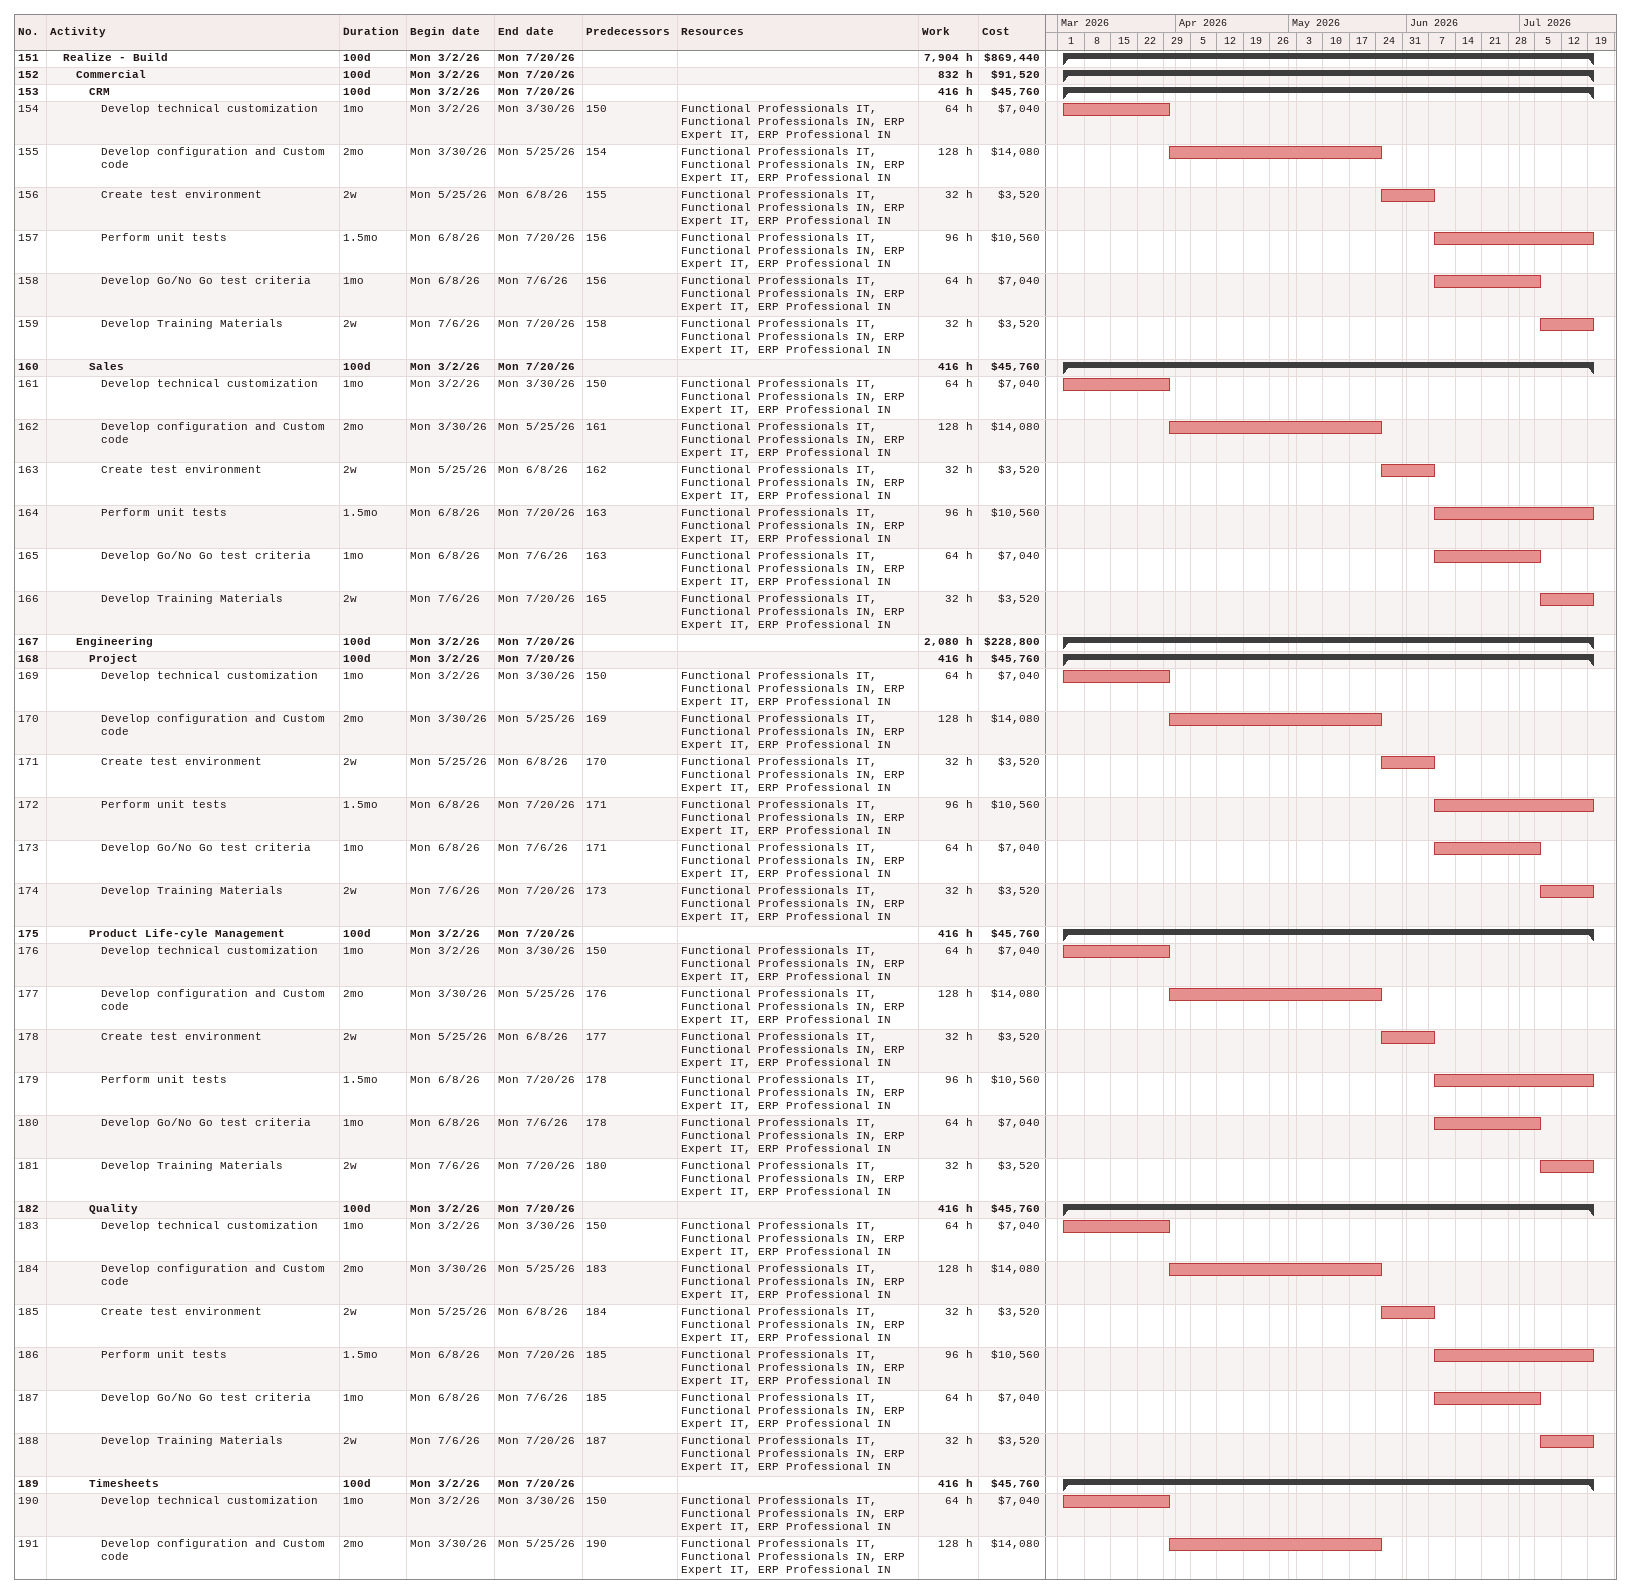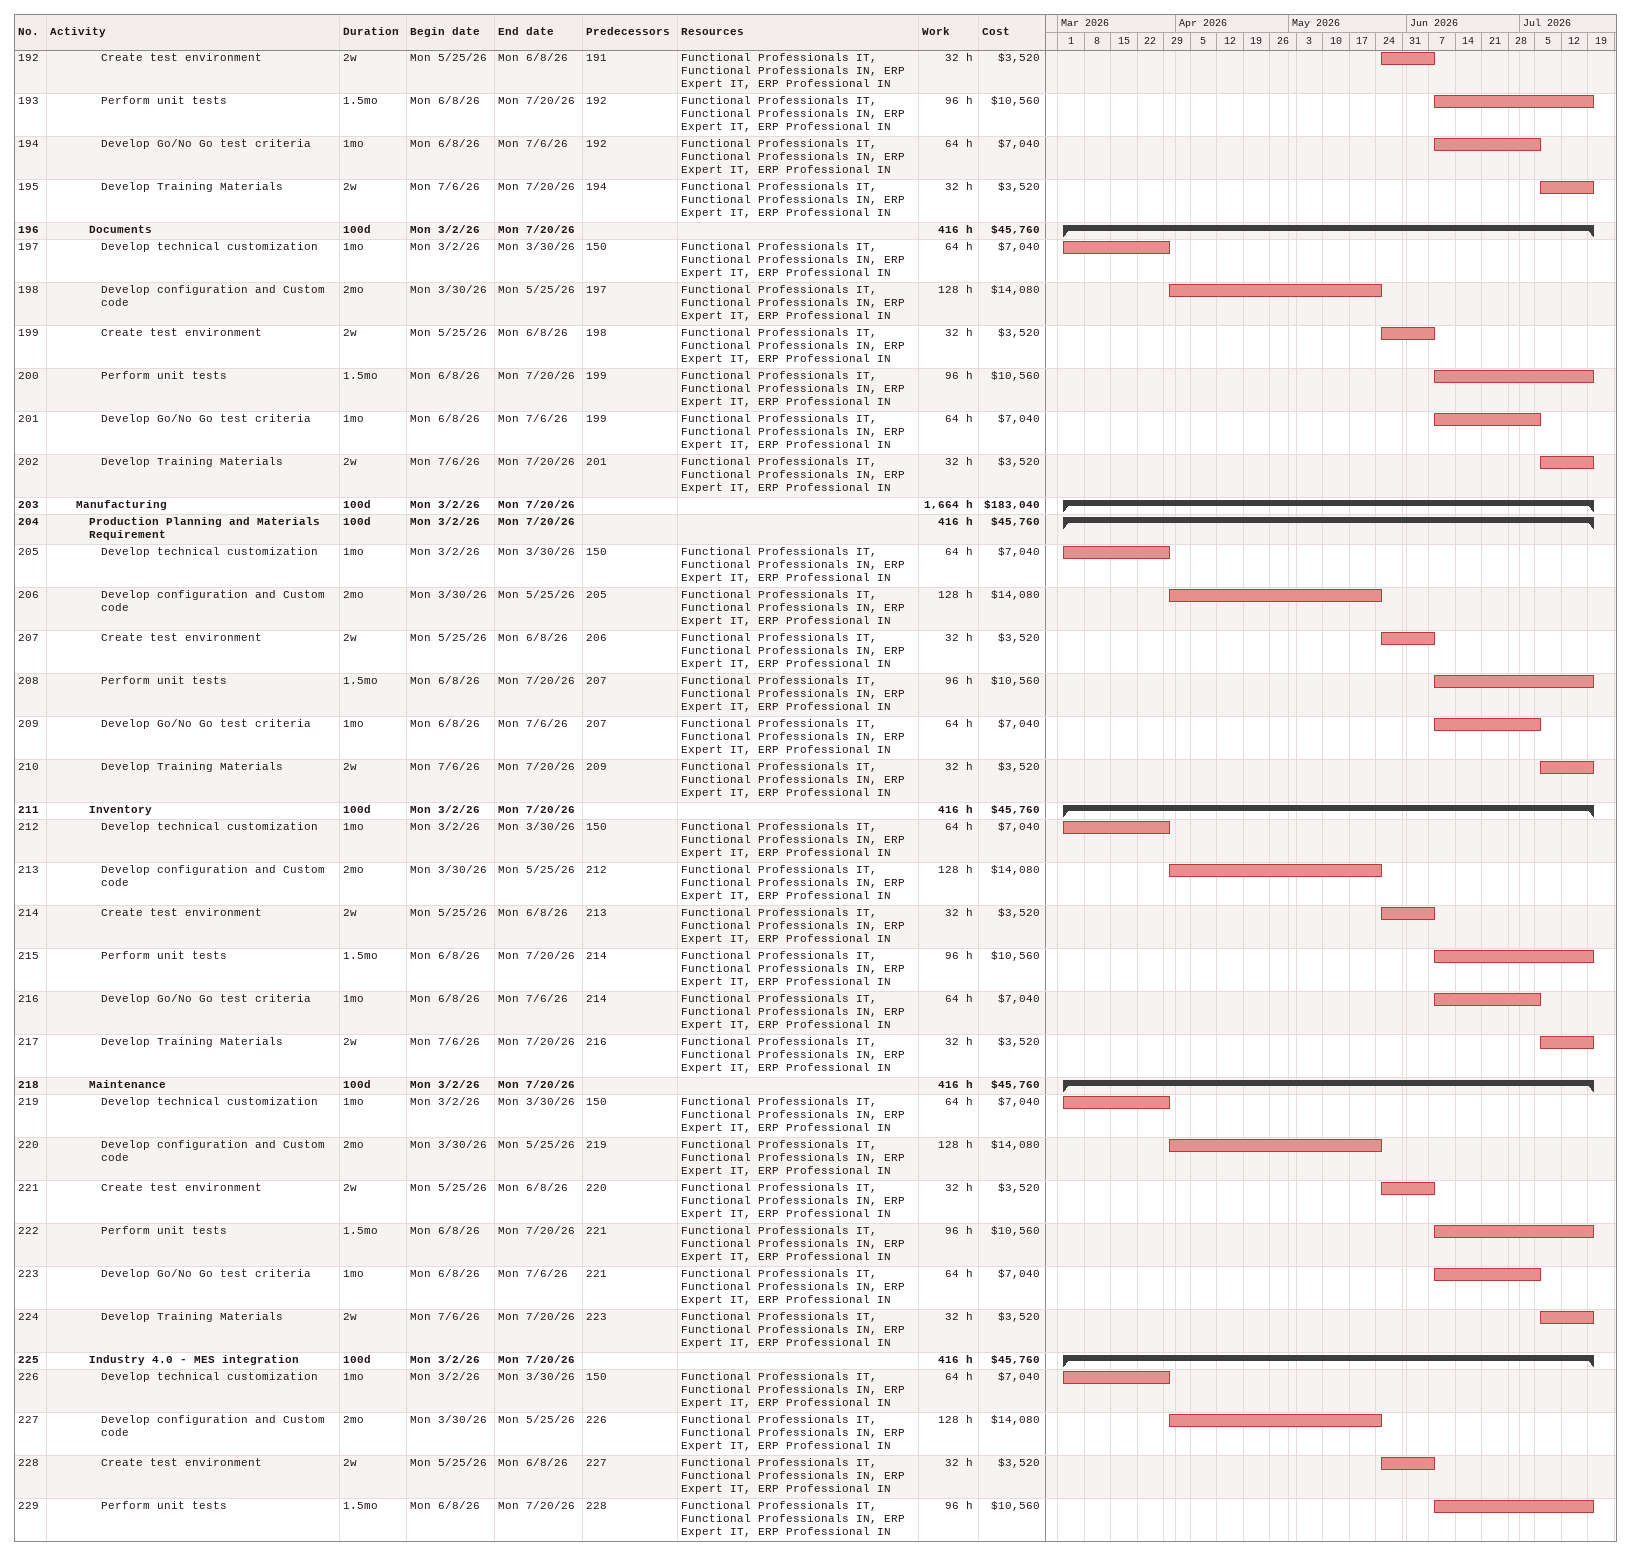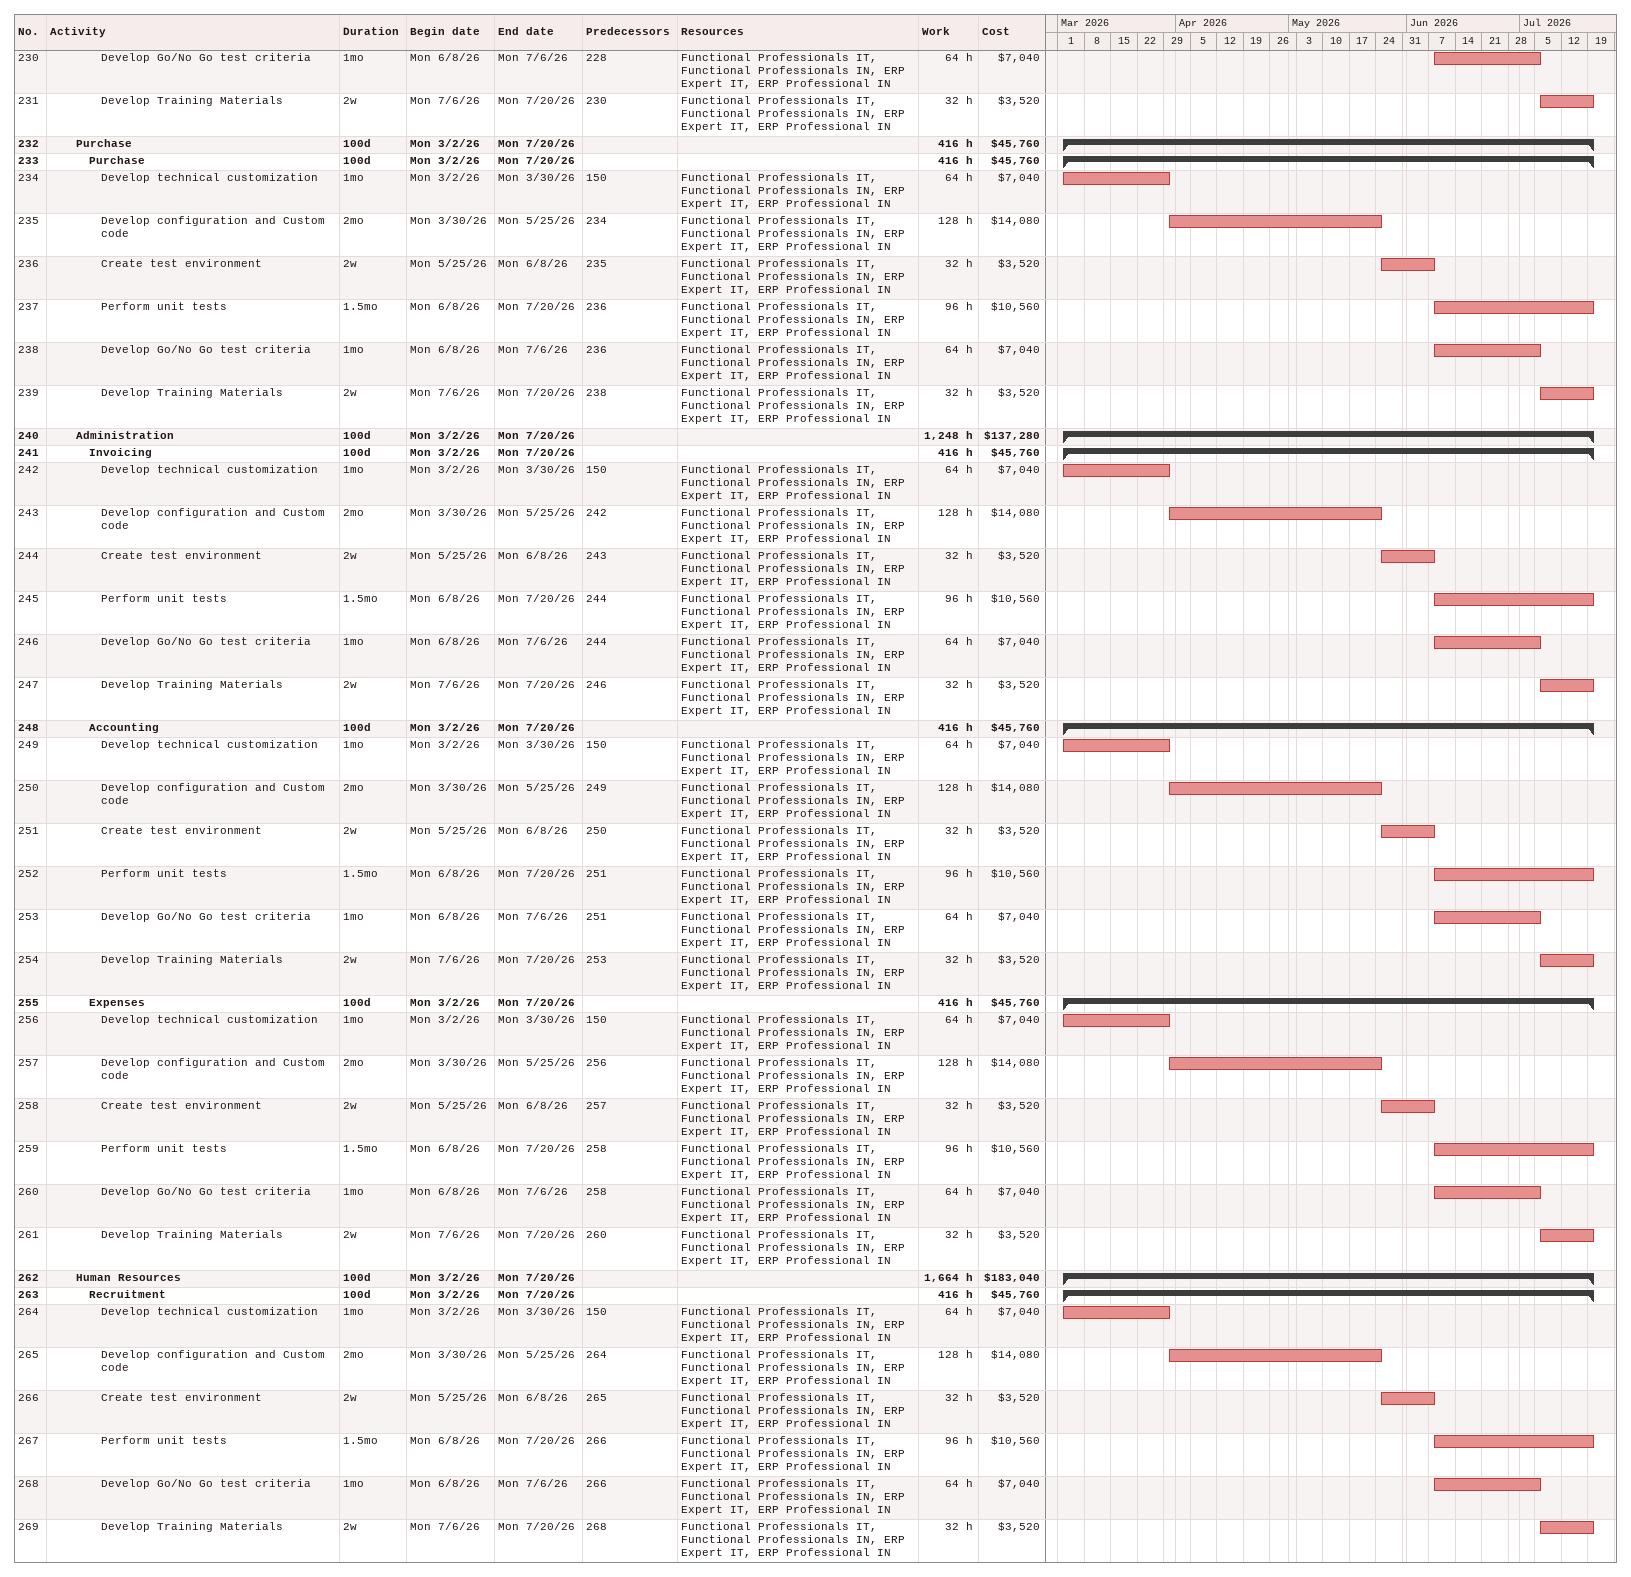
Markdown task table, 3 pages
| ID | Level | Task | Duration | Start | Finish | Predecessors | Resources | Work (h) | Cost ($) |
|---|---|---|---|---|---|---|---|---|---|
| 151 | 2 | **Realize - Build** | 100d | 2026-03-02 | 2026-07-20 |  |  | 7904 | 869440 |
| 152 | 3 | **Commercial** | 100d | 2026-03-02 | 2026-07-20 |  |  | 832 | 91520 |
| 153 | 4 | **CRM** | 100d | 2026-03-02 | 2026-07-20 |  |  | 416 | 45760 |
| 154 | 5 | Develop technical customization | 1mo | 2026-03-02 | 2026-03-30 | 150 | Functional Professionals IT, Functional Professionals IN, ERP Expert IT, ERP Professional IN | 64 | 7040 |
| 155 | 5 | Develop configuration and Custom code | 2mo | 2026-03-30 | 2026-05-25 | 154 | Functional Professionals IT, Functional Professionals IN, ERP Expert IT, ERP Professional IN | 128 | 14080 |
| 156 | 5 | Create test environment | 2w | 2026-05-25 | 2026-06-08 | 155 | Functional Professionals IT, Functional Professionals IN, ERP Expert IT, ERP Professional IN | 32 | 3520 |
| 157 | 5 | Perform unit tests | 1.5mo | 2026-06-08 | 2026-07-20 | 156 | Functional Professionals IT, Functional Professionals IN, ERP Expert IT, ERP Professional IN | 96 | 10560 |
| 158 | 5 | Develop Go/No Go test criteria | 1mo | 2026-06-08 | 2026-07-06 | 156 | Functional Professionals IT, Functional Professionals IN, ERP Expert IT, ERP Professional IN | 64 | 7040 |
| 159 | 5 | Develop Training Materials | 2w | 2026-07-06 | 2026-07-20 | 158 | Functional Professionals IT, Functional Professionals IN, ERP Expert IT, ERP Professional IN | 32 | 3520 |
| 160 | 4 | **Sales** | 100d | 2026-03-02 | 2026-07-20 |  |  | 416 | 45760 |
| 161 | 5 | Develop technical customization | 1mo | 2026-03-02 | 2026-03-30 | 150 | Functional Professionals IT, Functional Professionals IN, ERP Expert IT, ERP Professional IN | 64 | 7040 |
| 162 | 5 | Develop configuration and Custom code | 2mo | 2026-03-30 | 2026-05-25 | 161 | Functional Professionals IT, Functional Professionals IN, ERP Expert IT, ERP Professional IN | 128 | 14080 |
| 163 | 5 | Create test environment | 2w | 2026-05-25 | 2026-06-08 | 162 | Functional Professionals IT, Functional Professionals IN, ERP Expert IT, ERP Professional IN | 32 | 3520 |
| 164 | 5 | Perform unit tests | 1.5mo | 2026-06-08 | 2026-07-20 | 163 | Functional Professionals IT, Functional Professionals IN, ERP Expert IT, ERP Professional IN | 96 | 10560 |
| 165 | 5 | Develop Go/No Go test criteria | 1mo | 2026-06-08 | 2026-07-06 | 163 | Functional Professionals IT, Functional Professionals IN, ERP Expert IT, ERP Professional IN | 64 | 7040 |
| 166 | 5 | Develop Training Materials | 2w | 2026-07-06 | 2026-07-20 | 165 | Functional Professionals IT, Functional Professionals IN, ERP Expert IT, ERP Professional IN | 32 | 3520 |
| 167 | 3 | **Engineering** | 100d | 2026-03-02 | 2026-07-20 |  |  | 2080 | 228800 |
| 168 | 4 | **Project** | 100d | 2026-03-02 | 2026-07-20 |  |  | 416 | 45760 |
| 169 | 5 | Develop technical customization | 1mo | 2026-03-02 | 2026-03-30 | 150 | Functional Professionals IT, Functional Professionals IN, ERP Expert IT, ERP Professional IN | 64 | 7040 |
| 170 | 5 | Develop configuration and Custom code | 2mo | 2026-03-30 | 2026-05-25 | 169 | Functional Professionals IT, Functional Professionals IN, ERP Expert IT, ERP Professional IN | 128 | 14080 |
| 171 | 5 | Create test environment | 2w | 2026-05-25 | 2026-06-08 | 170 | Functional Professionals IT, Functional Professionals IN, ERP Expert IT, ERP Professional IN | 32 | 3520 |
| 172 | 5 | Perform unit tests | 1.5mo | 2026-06-08 | 2026-07-20 | 171 | Functional Professionals IT, Functional Professionals IN, ERP Expert IT, ERP Professional IN | 96 | 10560 |
| 173 | 5 | Develop Go/No Go test criteria | 1mo | 2026-06-08 | 2026-07-06 | 171 | Functional Professionals IT, Functional Professionals IN, ERP Expert IT, ERP Professional IN | 64 | 7040 |
| 174 | 5 | Develop Training Materials | 2w | 2026-07-06 | 2026-07-20 | 173 | Functional Professionals IT, Functional Professionals IN, ERP Expert IT, ERP Professional IN | 32 | 3520 |
| 175 | 4 | **Product Life-cyle Management** | 100d | 2026-03-02 | 2026-07-20 |  |  | 416 | 45760 |
| 176 | 5 | Develop technical customization | 1mo | 2026-03-02 | 2026-03-30 | 150 | Functional Professionals IT, Functional Professionals IN, ERP Expert IT, ERP Professional IN | 64 | 7040 |
| 177 | 5 | Develop configuration and Custom code | 2mo | 2026-03-30 | 2026-05-25 | 176 | Functional Professionals IT, Functional Professionals IN, ERP Expert IT, ERP Professional IN | 128 | 14080 |
| 178 | 5 | Create test environment | 2w | 2026-05-25 | 2026-06-08 | 177 | Functional Professionals IT, Functional Professionals IN, ERP Expert IT, ERP Professional IN | 32 | 3520 |
| 179 | 5 | Perform unit tests | 1.5mo | 2026-06-08 | 2026-07-20 | 178 | Functional Professionals IT, Functional Professionals IN, ERP Expert IT, ERP Professional IN | 96 | 10560 |
| 180 | 5 | Develop Go/No Go test criteria | 1mo | 2026-06-08 | 2026-07-06 | 178 | Functional Professionals IT, Functional Professionals IN, ERP Expert IT, ERP Professional IN | 64 | 7040 |
| 181 | 5 | Develop Training Materials | 2w | 2026-07-06 | 2026-07-20 | 180 | Functional Professionals IT, Functional Professionals IN, ERP Expert IT, ERP Professional IN | 32 | 3520 |
| 182 | 4 | **Quality** | 100d | 2026-03-02 | 2026-07-20 |  |  | 416 | 45760 |
| 183 | 5 | Develop technical customization | 1mo | 2026-03-02 | 2026-03-30 | 150 | Functional Professionals IT, Functional Professionals IN, ERP Expert IT, ERP Professional IN | 64 | 7040 |
| 184 | 5 | Develop configuration and Custom code | 2mo | 2026-03-30 | 2026-05-25 | 183 | Functional Professionals IT, Functional Professionals IN, ERP Expert IT, ERP Professional IN | 128 | 14080 |
| 185 | 5 | Create test environment | 2w | 2026-05-25 | 2026-06-08 | 184 | Functional Professionals IT, Functional Professionals IN, ERP Expert IT, ERP Professional IN | 32 | 3520 |
| 186 | 5 | Perform unit tests | 1.5mo | 2026-06-08 | 2026-07-20 | 185 | Functional Professionals IT, Functional Professionals IN, ERP Expert IT, ERP Professional IN | 96 | 10560 |
| 187 | 5 | Develop Go/No Go test criteria | 1mo | 2026-06-08 | 2026-07-06 | 185 | Functional Professionals IT, Functional Professionals IN, ERP Expert IT, ERP Professional IN | 64 | 7040 |
| 188 | 5 | Develop Training Materials | 2w | 2026-07-06 | 2026-07-20 | 187 | Functional Professionals IT, Functional Professionals IN, ERP Expert IT, ERP Professional IN | 32 | 3520 |
| 189 | 4 | **Timesheets** | 100d | 2026-03-02 | 2026-07-20 |  |  | 416 | 45760 |
| 190 | 5 | Develop technical customization | 1mo | 2026-03-02 | 2026-03-30 | 150 | Functional Professionals IT, Functional Professionals IN, ERP Expert IT, ERP Professional IN | 64 | 7040 |
| 191 | 5 | Develop configuration and Custom code | 2mo | 2026-03-30 | 2026-05-25 | 190 | Functional Professionals IT, Functional Professionals IN, ERP Expert IT, ERP Professional IN | 128 | 14080 |
| 192 | 5 | Create test environment | 2w | 2026-05-25 | 2026-06-08 | 191 | Functional Professionals IT, Functional Professionals IN, ERP Expert IT, ERP Professional IN | 32 | 3520 |
| 193 | 5 | Perform unit tests | 1.5mo | 2026-06-08 | 2026-07-20 | 192 | Functional Professionals IT, Functional Professionals IN, ERP Expert IT, ERP Professional IN | 96 | 10560 |
| 194 | 5 | Develop Go/No Go test criteria | 1mo | 2026-06-08 | 2026-07-06 | 192 | Functional Professionals IT, Functional Professionals IN, ERP Expert IT, ERP Professional IN | 64 | 7040 |
| 195 | 5 | Develop Training Materials | 2w | 2026-07-06 | 2026-07-20 | 194 | Functional Professionals IT, Functional Professionals IN, ERP Expert IT, ERP Professional IN | 32 | 3520 |
| 196 | 4 | **Documents** | 100d | 2026-03-02 | 2026-07-20 |  |  | 416 | 45760 |
| 197 | 5 | Develop technical customization | 1mo | 2026-03-02 | 2026-03-30 | 150 | Functional Professionals IT, Functional Professionals IN, ERP Expert IT, ERP Professional IN | 64 | 7040 |
| 198 | 5 | Develop configuration and Custom code | 2mo | 2026-03-30 | 2026-05-25 | 197 | Functional Professionals IT, Functional Professionals IN, ERP Expert IT, ERP Professional IN | 128 | 14080 |
| 199 | 5 | Create test environment | 2w | 2026-05-25 | 2026-06-08 | 198 | Functional Professionals IT, Functional Professionals IN, ERP Expert IT, ERP Professional IN | 32 | 3520 |
| 200 | 5 | Perform unit tests | 1.5mo | 2026-06-08 | 2026-07-20 | 199 | Functional Professionals IT, Functional Professionals IN, ERP Expert IT, ERP Professional IN | 96 | 10560 |
| 201 | 5 | Develop Go/No Go test criteria | 1mo | 2026-06-08 | 2026-07-06 | 199 | Functional Professionals IT, Functional Professionals IN, ERP Expert IT, ERP Professional IN | 64 | 7040 |
| 202 | 5 | Develop Training Materials | 2w | 2026-07-06 | 2026-07-20 | 201 | Functional Professionals IT, Functional Professionals IN, ERP Expert IT, ERP Professional IN | 32 | 3520 |
| 203 | 3 | **Manufacturing** | 100d | 2026-03-02 | 2026-07-20 |  |  | 1664 | 183040 |
| 204 | 4 | **Production Planning and Materials Requirement** | 100d | 2026-03-02 | 2026-07-20 |  |  | 416 | 45760 |
| 205 | 5 | Develop technical customization | 1mo | 2026-03-02 | 2026-03-30 | 150 | Functional Professionals IT, Functional Professionals IN, ERP Expert IT, ERP Professional IN | 64 | 7040 |
| 206 | 5 | Develop configuration and Custom code | 2mo | 2026-03-30 | 2026-05-25 | 205 | Functional Professionals IT, Functional Professionals IN, ERP Expert IT, ERP Professional IN | 128 | 14080 |
| 207 | 5 | Create test environment | 2w | 2026-05-25 | 2026-06-08 | 206 | Functional Professionals IT, Functional Professionals IN, ERP Expert IT, ERP Professional IN | 32 | 3520 |
| 208 | 5 | Perform unit tests | 1.5mo | 2026-06-08 | 2026-07-20 | 207 | Functional Professionals IT, Functional Professionals IN, ERP Expert IT, ERP Professional IN | 96 | 10560 |
| 209 | 5 | Develop Go/No Go test criteria | 1mo | 2026-06-08 | 2026-07-06 | 207 | Functional Professionals IT, Functional Professionals IN, ERP Expert IT, ERP Professional IN | 64 | 7040 |
| 210 | 5 | Develop Training Materials | 2w | 2026-07-06 | 2026-07-20 | 209 | Functional Professionals IT, Functional Professionals IN, ERP Expert IT, ERP Professional IN | 32 | 3520 |
| 211 | 4 | **Inventory** | 100d | 2026-03-02 | 2026-07-20 |  |  | 416 | 45760 |
| 212 | 5 | Develop technical customization | 1mo | 2026-03-02 | 2026-03-30 | 150 | Functional Professionals IT, Functional Professionals IN, ERP Expert IT, ERP Professional IN | 64 | 7040 |
| 213 | 5 | Develop configuration and Custom code | 2mo | 2026-03-30 | 2026-05-25 | 212 | Functional Professionals IT, Functional Professionals IN, ERP Expert IT, ERP Professional IN | 128 | 14080 |
| 214 | 5 | Create test environment | 2w | 2026-05-25 | 2026-06-08 | 213 | Functional Professionals IT, Functional Professionals IN, ERP Expert IT, ERP Professional IN | 32 | 3520 |
| 215 | 5 | Perform unit tests | 1.5mo | 2026-06-08 | 2026-07-20 | 214 | Functional Professionals IT, Functional Professionals IN, ERP Expert IT, ERP Professional IN | 96 | 10560 |
| 216 | 5 | Develop Go/No Go test criteria | 1mo | 2026-06-08 | 2026-07-06 | 214 | Functional Professionals IT, Functional Professionals IN, ERP Expert IT, ERP Professional IN | 64 | 7040 |
| 217 | 5 | Develop Training Materials | 2w | 2026-07-06 | 2026-07-20 | 216 | Functional Professionals IT, Functional Professionals IN, ERP Expert IT, ERP Professional IN | 32 | 3520 |
| 218 | 4 | **Maintenance** | 100d | 2026-03-02 | 2026-07-20 |  |  | 416 | 45760 |
| 219 | 5 | Develop technical customization | 1mo | 2026-03-02 | 2026-03-30 | 150 | Functional Professionals IT, Functional Professionals IN, ERP Expert IT, ERP Professional IN | 64 | 7040 |
| 220 | 5 | Develop configuration and Custom code | 2mo | 2026-03-30 | 2026-05-25 | 219 | Functional Professionals IT, Functional Professionals IN, ERP Expert IT, ERP Professional IN | 128 | 14080 |
| 221 | 5 | Create test environment | 2w | 2026-05-25 | 2026-06-08 | 220 | Functional Professionals IT, Functional Professionals IN, ERP Expert IT, ERP Professional IN | 32 | 3520 |
| 222 | 5 | Perform unit tests | 1.5mo | 2026-06-08 | 2026-07-20 | 221 | Functional Professionals IT, Functional Professionals IN, ERP Expert IT, ERP Professional IN | 96 | 10560 |
| 223 | 5 | Develop Go/No Go test criteria | 1mo | 2026-06-08 | 2026-07-06 | 221 | Functional Professionals IT, Functional Professionals IN, ERP Expert IT, ERP Professional IN | 64 | 7040 |
| 224 | 5 | Develop Training Materials | 2w | 2026-07-06 | 2026-07-20 | 223 | Functional Professionals IT, Functional Professionals IN, ERP Expert IT, ERP Professional IN | 32 | 3520 |
| 225 | 4 | **Industry 4.0 - MES integration** | 100d | 2026-03-02 | 2026-07-20 |  |  | 416 | 45760 |
| 226 | 5 | Develop technical customization | 1mo | 2026-03-02 | 2026-03-30 | 150 | Functional Professionals IT, Functional Professionals IN, ERP Expert IT, ERP Professional IN | 64 | 7040 |
| 227 | 5 | Develop configuration and Custom code | 2mo | 2026-03-30 | 2026-05-25 | 226 | Functional Professionals IT, Functional Professionals IN, ERP Expert IT, ERP Professional IN | 128 | 14080 |
| 228 | 5 | Create test environment | 2w | 2026-05-25 | 2026-06-08 | 227 | Functional Professionals IT, Functional Professionals IN, ERP Expert IT, ERP Professional IN | 32 | 3520 |
| 229 | 5 | Perform unit tests | 1.5mo | 2026-06-08 | 2026-07-20 | 228 | Functional Professionals IT, Functional Professionals IN, ERP Expert IT, ERP Professional IN | 96 | 10560 |
| 230 | 5 | Develop Go/No Go test criteria | 1mo | 2026-06-08 | 2026-07-06 | 228 | Functional Professionals IT, Functional Professionals IN, ERP Expert IT, ERP Professional IN | 64 | 7040 |
| 231 | 5 | Develop Training Materials | 2w | 2026-07-06 | 2026-07-20 | 230 | Functional Professionals IT, Functional Professionals IN, ERP Expert IT, ERP Professional IN | 32 | 3520 |
| 232 | 3 | **Purchase** | 100d | 2026-03-02 | 2026-07-20 |  |  | 416 | 45760 |
| 233 | 4 | **Purchase** | 100d | 2026-03-02 | 2026-07-20 |  |  | 416 | 45760 |
| 234 | 5 | Develop technical customization | 1mo | 2026-03-02 | 2026-03-30 | 150 | Functional Professionals IT, Functional Professionals IN, ERP Expert IT, ERP Professional IN | 64 | 7040 |
| 235 | 5 | Develop configuration and Custom code | 2mo | 2026-03-30 | 2026-05-25 | 234 | Functional Professionals IT, Functional Professionals IN, ERP Expert IT, ERP Professional IN | 128 | 14080 |
| 236 | 5 | Create test environment | 2w | 2026-05-25 | 2026-06-08 | 235 | Functional Professionals IT, Functional Professionals IN, ERP Expert IT, ERP Professional IN | 32 | 3520 |
| 237 | 5 | Perform unit tests | 1.5mo | 2026-06-08 | 2026-07-20 | 236 | Functional Professionals IT, Functional Professionals IN, ERP Expert IT, ERP Professional IN | 96 | 10560 |
| 238 | 5 | Develop Go/No Go test criteria | 1mo | 2026-06-08 | 2026-07-06 | 236 | Functional Professionals IT, Functional Professionals IN, ERP Expert IT, ERP Professional IN | 64 | 7040 |
| 239 | 5 | Develop Training Materials | 2w | 2026-07-06 | 2026-07-20 | 238 | Functional Professionals IT, Functional Professionals IN, ERP Expert IT, ERP Professional IN | 32 | 3520 |
| 240 | 3 | **Administration** | 100d | 2026-03-02 | 2026-07-20 |  |  | 1248 | 137280 |
| 241 | 4 | **Invoicing** | 100d | 2026-03-02 | 2026-07-20 |  |  | 416 | 45760 |
| 242 | 5 | Develop technical customization | 1mo | 2026-03-02 | 2026-03-30 | 150 | Functional Professionals IT, Functional Professionals IN, ERP Expert IT, ERP Professional IN | 64 | 7040 |
| 243 | 5 | Develop configuration and Custom code | 2mo | 2026-03-30 | 2026-05-25 | 242 | Functional Professionals IT, Functional Professionals IN, ERP Expert IT, ERP Professional IN | 128 | 14080 |
| 244 | 5 | Create test environment | 2w | 2026-05-25 | 2026-06-08 | 243 | Functional Professionals IT, Functional Professionals IN, ERP Expert IT, ERP Professional IN | 32 | 3520 |
| 245 | 5 | Perform unit tests | 1.5mo | 2026-06-08 | 2026-07-20 | 244 | Functional Professionals IT, Functional Professionals IN, ERP Expert IT, ERP Professional IN | 96 | 10560 |
| 246 | 5 | Develop Go/No Go test criteria | 1mo | 2026-06-08 | 2026-07-06 | 244 | Functional Professionals IT, Functional Professionals IN, ERP Expert IT, ERP Professional IN | 64 | 7040 |
| 247 | 5 | Develop Training Materials | 2w | 2026-07-06 | 2026-07-20 | 246 | Functional Professionals IT, Functional Professionals IN, ERP Expert IT, ERP Professional IN | 32 | 3520 |
| 248 | 4 | **Accounting** | 100d | 2026-03-02 | 2026-07-20 |  |  | 416 | 45760 |
| 249 | 5 | Develop technical customization | 1mo | 2026-03-02 | 2026-03-30 | 150 | Functional Professionals IT, Functional Professionals IN, ERP Expert IT, ERP Professional IN | 64 | 7040 |
| 250 | 5 | Develop configuration and Custom code | 2mo | 2026-03-30 | 2026-05-25 | 249 | Functional Professionals IT, Functional Professionals IN, ERP Expert IT, ERP Professional IN | 128 | 14080 |
| 251 | 5 | Create test environment | 2w | 2026-05-25 | 2026-06-08 | 250 | Functional Professionals IT, Functional Professionals IN, ERP Expert IT, ERP Professional IN | 32 | 3520 |
| 252 | 5 | Perform unit tests | 1.5mo | 2026-06-08 | 2026-07-20 | 251 | Functional Professionals IT, Functional Professionals IN, ERP Expert IT, ERP Professional IN | 96 | 10560 |
| 253 | 5 | Develop Go/No Go test criteria | 1mo | 2026-06-08 | 2026-07-06 | 251 | Functional Professionals IT, Functional Professionals IN, ERP Expert IT, ERP Professional IN | 64 | 7040 |
| 254 | 5 | Develop Training Materials | 2w | 2026-07-06 | 2026-07-20 | 253 | Functional Professionals IT, Functional Professionals IN, ERP Expert IT, ERP Professional IN | 32 | 3520 |
| 255 | 4 | **Expenses** | 100d | 2026-03-02 | 2026-07-20 |  |  | 416 | 45760 |
| 256 | 5 | Develop technical customization | 1mo | 2026-03-02 | 2026-03-30 | 150 | Functional Professionals IT, Functional Professionals IN, ERP Expert IT, ERP Professional IN | 64 | 7040 |
| 257 | 5 | Develop configuration and Custom code | 2mo | 2026-03-30 | 2026-05-25 | 256 | Functional Professionals IT, Functional Professionals IN, ERP Expert IT, ERP Professional IN | 128 | 14080 |
| 258 | 5 | Create test environment | 2w | 2026-05-25 | 2026-06-08 | 257 | Functional Professionals IT, Functional Professionals IN, ERP Expert IT, ERP Professional IN | 32 | 3520 |
| 259 | 5 | Perform unit tests | 1.5mo | 2026-06-08 | 2026-07-20 | 258 | Functional Professionals IT, Functional Professionals IN, ERP Expert IT, ERP Professional IN | 96 | 10560 |
| 260 | 5 | Develop Go/No Go test criteria | 1mo | 2026-06-08 | 2026-07-06 | 258 | Functional Professionals IT, Functional Professionals IN, ERP Expert IT, ERP Professional IN | 64 | 7040 |
| 261 | 5 | Develop Training Materials | 2w | 2026-07-06 | 2026-07-20 | 260 | Functional Professionals IT, Functional Professionals IN, ERP Expert IT, ERP Professional IN | 32 | 3520 |
| 262 | 3 | **Human Resources** | 100d | 2026-03-02 | 2026-07-20 |  |  | 1664 | 183040 |
| 263 | 4 | **Recruitment** | 100d | 2026-03-02 | 2026-07-20 |  |  | 416 | 45760 |
| 264 | 5 | Develop technical customization | 1mo | 2026-03-02 | 2026-03-30 | 150 | Functional Professionals IT, Functional Professionals IN, ERP Expert IT, ERP Professional IN | 64 | 7040 |
| 265 | 5 | Develop configuration and Custom code | 2mo | 2026-03-30 | 2026-05-25 | 264 | Functional Professionals IT, Functional Professionals IN, ERP Expert IT, ERP Professional IN | 128 | 14080 |
| 266 | 5 | Create test environment | 2w | 2026-05-25 | 2026-06-08 | 265 | Functional Professionals IT, Functional Professionals IN, ERP Expert IT, ERP Professional IN | 32 | 3520 |
| 267 | 5 | Perform unit tests | 1.5mo | 2026-06-08 | 2026-07-20 | 266 | Functional Professionals IT, Functional Professionals IN, ERP Expert IT, ERP Professional IN | 96 | 10560 |
| 268 | 5 | Develop Go/No Go test criteria | 1mo | 2026-06-08 | 2026-07-06 | 266 | Functional Professionals IT, Functional Professionals IN, ERP Expert IT, ERP Professional IN | 64 | 7040 |
| 269 | 5 | Develop Training Materials | 2w | 2026-07-06 | 2026-07-20 | 268 | Functional Professionals IT, Functional Professionals IN, ERP Expert IT, ERP Professional IN | 32 | 3520 |
